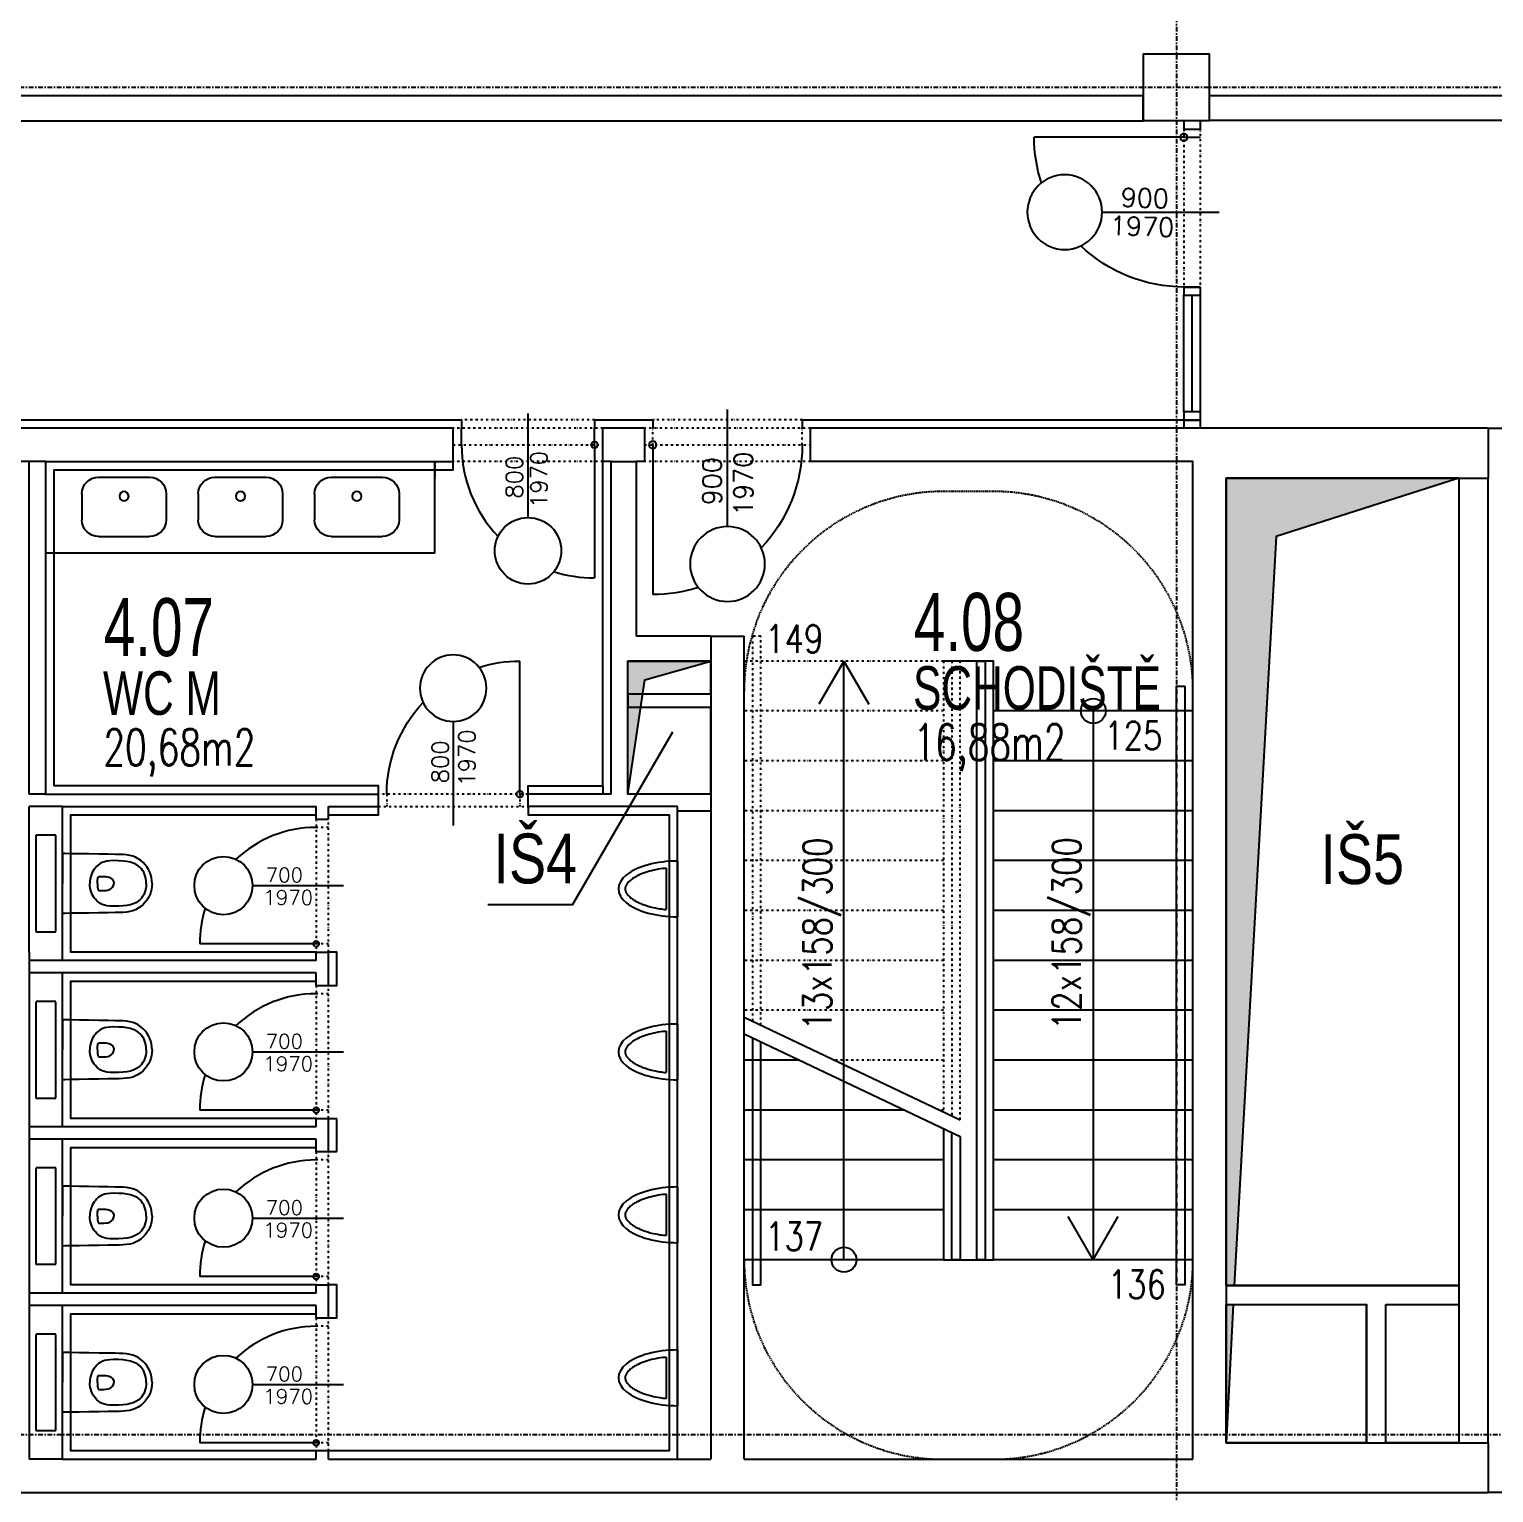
# Model space of a CAD drawing. Header units: millimetres. Extents: x -3035503 to 19821, y 792 to 235380.
# Drawn here: x -2924005 to -2915196, y 187335 to 196135 of the extents above; entities that cross this region are included whole.
import ezdxf

# ---------------------------------------------------------------- set-up
doc = ezdxf.new("R2010")
doc.units = ezdxf.units.MM
for name, pattern in [('4np_fit_out$0$HIDDEN', [0.375, 0.25, -0.125]), ('4np_fit_out$0$ČÁRKOVANÁ', [19.05, 12.7, -6.35]), ('DA2', [0.45, 0.3, -0.15]), ('DD4', [0.8, 0.4, -0.2, 0, -0.2]), ('DIVIDE', [31.75, 12.7, -6.35, 0, -6.35, 0, -6.35])]:
    doc.linetypes.add(name, pattern=pattern)
for name, color, linetype in [('ARCH_E-04-CO', 252, 'Continuous'), ('ARCH_F-02-CO', 251, 'Continuous'), ('ARCH_F-04-CO', 3, 'Continuous'), ('ARCH_F-06-CO', 2, 'Continuous'), ('ARCH_F-08-CO', 252, 'Continuous'), ('ARCH_O-02-CO', 251, 'Continuous'), ('ARCH_O-06-CO', 8, 'DD4'), ('ARCH_S-02-CO', 251, 'Continuous'), ('ARCH_T-02-CO', 252, 'Continuous'), ('ARCH_Z-02-CO', 252, 'Continuous'), ('ARCH_Z-02-DA', 252, 'DA2'), ('ARCH_Z-02-DI', 252, 'DIVIDE'), ('ARCH_Z-06-CO', 252, 'Continuous'), ('ARCH_Z-08-CO', 252, 'Continuous'), ('E-04-CO', 3, 'Continuous'), ('Z-02-CO', 252, 'Continuous')]:
    doc.layers.add(name, color=color, linetype=linetype)
doc.styles.add('4np_fit_out$0$STANDARD', font='romans.shx', dxfattribs={"width": 0.8})
doc.styles.add('Arial', font='arial.ttf', dxfattribs={"height": 220})
doc.styles.add('SIMPLEX', font='simplex.shx')

# ---------------------------------------------------------------- blocks, each defined once
blk = doc.blocks.new('4np_fit_out$0$WC')
at = {"linetype": '4np_fit_out$0$HIDDEN'}
for p, q in [((-109417.6, 504329.8), (-109417.6, 504909.8)), ((-109417.6, 504909.8), (-109297.5, 504909.8)), ((-109297.5, 504909.8), (-109297.6, 504329.8)), ((-109297.6, 504329.8), (-109417.6, 504329.8))]:
    blk.add_line(p, q, dxfattribs=at)
for points in [[(-108916.5, 504794.2), (-108948.4, 504794.9), (-109257.6, 504799.8), (-109257.6, 504799.8)], [(-109257.6, 504799.8), (-109257.6, 504799.8), (-109257.6, 504619.8), (-109257.6, 504619.8)], [(-108771.9, 504745.4), (-108811.9, 504783.6), (-108852.5, 504792.9), (-108916.5, 504794.2)], [(-109060, 504714.1), (-109078.6, 504692.7), (-109093.6, 504659.3), (-109093.6, 504619.8)], [(-108754.6, 504619.8), (-108754.6, 504661.7), (-108767.7, 504695.4), (-108791.2, 504716.7)], [(-108719.2, 504619.8), (-108719.2, 504666.4), (-108739.3, 504714.2), (-108771.9, 504745.4)], [(-109257.6, 504439.8), (-109257.6, 504439.8), (-109257.6, 504619.8), (-109257.6, 504619.8)], [(-109060, 504525.5), (-109078.6, 504546.9), (-109093.6, 504580.3), (-109093.6, 504619.8)], [(-109047.9, 504619.8), (-109047.9, 504638.9), (-109046.8, 504649.1), (-109044.6, 504656.5)], [(-109047.9, 504619.8), (-109047.9, 504600.7), (-109046.8, 504590.5), (-109044.6, 504583.1)], [(-108951.1, 504632.4), (-108949.7, 504628.7), (-108949, 504624.5), (-108949, 504619.8)], [(-108951.1, 504607.2), (-108949.7, 504610.9), (-108949, 504615.1), (-108949, 504619.8)], [(-108754.6, 504619.8), (-108754.6, 504577.9), (-108767.7, 504544.3), (-108791.2, 504522.9)], [(-108719.2, 504619.8), (-108719.2, 504573.2), (-108739.3, 504525.4), (-108771.9, 504494.2)], [(-108771.9, 504494.2), (-108811.9, 504456), (-108852.5, 504446.7), (-108916.5, 504445.4)], [(-108916.5, 504445.4), (-108948.5, 504444.7), (-109257.6, 504439.8), (-109257.6, 504439.8)]]:
    blk.add_open_spline(points, degree=3)
for points in [[(-108791.2, 504716.7), (-108823, 504745.5), (-108861.9, 504757.1), (-108951.6, 504757.1), (-109011.4, 504757.1), (-109035.6, 504742.2), (-109060, 504714.1)], [(-109044.6, 504656.5), (-109043.7, 504659.6), (-109041.4, 504662.2), (-109037.7, 504662.2), (-108998.9, 504662.2), (-108963.9, 504664.5), (-108951.1, 504632.4)], [(-109044.6, 504583.1), (-109043.7, 504580), (-109041.4, 504577.4), (-109037.7, 504577.4), (-108998.9, 504577.4), (-108963.9, 504575.1), (-108951.1, 504607.2)], [(-108791.2, 504522.9), (-108823, 504494), (-108861.9, 504482.5), (-108951.6, 504482.5), (-109011.4, 504482.5), (-109035.6, 504497.4), (-109060, 504525.5)]]:
    blk.add_open_spline(points, degree=3, knots=[1, 1, 1, 1, 2, 2, 2, 3, 3, 3, 3])
blk = doc.blocks.new('4np_fit_out$0$urinal')
at = {"linetype": 'Continuous', "ltscale": 1000}
for p, q in [((-70, 124.1), (-70, -124)), ((0, 167.5), (0, -167.5))]:
    blk.add_line(p, q, dxfattribs=at)
for start_param in [4.712389, 7.853587]:
    blk.add_ellipse((0, 0), major_axis=(-356, 0.1), ratio=0.470506, start_param=start_param, end_param=7.853982, dxfattribs=at)
blk.add_open_spline([(-70, 124.1), (-76.1, 123.4), (-82.2, 122.7), (-107.4, 119.5), (-125.9, 116.3), (-161.3, 108.4), (-178.2, 103.8), (-209.5, 93.3), (-224, 87.4), (-244.8, 77.4), (-252.1, 73.5), (-264.3, 66.3), (-269.5, 62.9), (-278, 56.8), (-281.6, 54), (-288.7, 48.1), (-292.2, 44.8), (-298.3, 38.5), (-301, 35.3), (-305.2, 29.8), (-306.9, 27.3), (-309.7, 22.6), (-310.9, 20.4), (-312.9, 15.8), (-313.7, 13.6), (-314.8, 9.9), (-315.2, 8.3), (-315.6, 5.6), (-315.8, 4.5), (-316, 2.1), (-316, 1), (-316, -1.2), (-315.9, -2.2), (-315.8, -4.3), (-315.6, -5.3), (-315.2, -8.1), (-314.8, -9.8), (-313.7, -13.4), (-313.1, -15.2), (-311.4, -19.3), (-310.3, -21.5), (-307.6, -26.1), (-306.1, -28.5), (-302.5, -33.4), (-300.4, -35.9), (-295.9, -41), (-293.3, -43.6), (-285.9, -50.5), (-280.5, -54.9), (-269.4, -62.9), (-264, -66.4), (-252.2, -73.4), (-245.9, -76.8), (-231.4, -83.9), (-223.2, -87.5), (-205.7, -94.4), (-196.5, -97.7), (-177.2, -103.8), (-167.2, -106.6), (-141, -113.2), (-124.4, -116.5), (-95.1, -121.2), (-82.6, -122.8), (-70, -124)], degree=3, knots=[0, 0, 0, 0, 0.020575, 0.020575, 0.085542, 0.085542, 0.15051, 0.15051, 0.215477, 0.215477, 0.254229, 0.254229, 0.286542, 0.286542, 0.312404, 0.312404, 0.343108, 0.343108, 0.373813, 0.373813, 0.398919, 0.398919, 0.424025, 0.424025, 0.450741, 0.450741, 0.470234, 0.470234, 0.485591, 0.485591, 0.500949, 0.500949, 0.514672, 0.514672, 0.528394, 0.528394, 0.550423, 0.550423, 0.572452, 0.572452, 0.59727, 0.59727, 0.622088, 0.622088, 0.646906, 0.646906, 0.671724, 0.671724, 0.71312, 0.71312, 0.74707, 0.74707, 0.78102, 0.78102, 0.82008, 0.82008, 0.859141, 0.859141, 0.898201, 0.898201, 0.957729, 0.957729, 1, 1, 1, 1], dxfattribs=at)
blk = doc.blocks.new('dp_l')
blk.add_line((-546, 500), (236.9, 500))
for centre, radius in [((-796, 500), 250), ((0, 0), 25)]:
    blk.add_circle(centre, radius)
for start, end in [(90, 133.48608), (162.24636, 180)]:
    blk.add_arc((0, 0), 1000, start, end)
at = {"layer": 'ARCH_E-04-CO'}
blk.add_line((0, 0), (-1000, 0), dxfattribs=at)
blk = doc.blocks.new('MIST1')
at = {"style": 'Arial'}
blk.add_attdef('CISLO', (-0.309, 0), '', height=4, dxfattribs=at)
at = {"layer": 'ARCH_F-02-CO', "style": 'SIMPLEX'}
blk.add_attdef('PODLAHA', (0, -12.5), '', height=2.5, dxfattribs=at)
at = {"layer": 'ARCH_F-04-CO', "style": 'SIMPLEX'}
blk.add_attdef('PLOCHA', (0, -8.5), '', height=2.5, dxfattribs=at)
at = {"layer": 'ARCH_F-06-CO', "style": 'Arial'}
blk.add_attdef('MIST', (-0.309, -4.5), '', height=3, dxfattribs=at)
blk = doc.blocks.new('4np_fit_out$0$sink rectang')
for p, q in [((-154, 356), (154, 356)), ((-254, 100), (-254, 256)), ((254, 100), (254, 256)), ((-154, 0), (154, 0))]:
    blk.add_line(p, q)
blk.add_circle((0, 114), 27.8)
for centre, start, end in [((-154, 256), 90, 180), ((154, 256), 0, 90), ((-154, 100), 180, 270), ((154, 100), 270, 0)]:
    blk.add_arc(centre, 100, start, end)

msp = doc.modelspace()

# ---------------------------------------------------------------- hatches: boundary and pattern name
at = {"layer": 'ARCH_F-02-CO'}
h = msp.add_hatch(color=256, dxfattribs=at)
h.dxf.hatch_style = 1
h.paths.add_polyline_path([(-2916804.7, 188580.8), (-2916757.1, 188580.8), (-2916504.7, 193085.8), (-2915404.7, 193435.8), (-2916804.7, 193435.8)])
h.paths.add_polyline_path([(-2916763.5, 188465.8), (-2916804.7, 188465.8), (-2916804.7, 187635.8)])
h = msp.add_hatch(color=256, dxfattribs=at)
h.dxf.hatch_style = 1
h.paths.add_polyline_path([(-2919904.7, 192335.8), (-2920404.7, 192335.8), (-2920404.7, 191535.8), (-2920302.1, 192222.5)])

# ---------------------------------------------------------------- linework, layer by layer
for points in [[(-2916804.7, 193435.8), (-2915404.7, 193435.8), (-2915404.7, 188580.8), (-2916804.7, 188580.8)], [(-2916804.7, 188465.8), (-2915960.2, 188465.8), (-2915960.2, 187635.8), (-2916804.7, 187635.8)], [(-2915845.2, 188465.8), (-2915404.7, 188465.8), (-2915404.7, 187635.8), (-2915845.2, 187635.8)]]:
    msp.add_lwpolyline(points, close=True, dxfattribs=at)
for points in [[(-2915404.7, 193435.8), (-2916504.7, 193085.8), (-2916757.1, 188580.8)], [(-2920404.7, 191535.8), (-2920302.1, 192222.5), (-2919904.7, 192335.8)], [(-2919904.7, 192055.8), (-2919904.7, 191535.8), (-2920404.7, 191535.8), (-2920404.7, 192335.8), (-2919904.7, 192335.8), (-2919904.7, 192135.8)], [(-2916763.5, 188465.8), (-2916804.7, 187635.8)]]:
    msp.add_lwpolyline(points, dxfattribs=at)
at = {"layer": 'ARCH_O-02-CO'}
for points in [[(-2927554.7, 193785.8), (-2921404.7, 193785.8)], [(-2920604.7, 193785.8), (-2920254.7, 193785.8)], [(-2920604.7, 193785.8), (-2920604.7, 193735.8)], [(-2920254.7, 193785.8), (-2920254.7, 193735.8)], [(-2919354.7, 193785.8), (-2917059.7, 193785.8)], [(-2919354.7, 193785.8), (-2919354.7, 193735.8)], [(-2921904.7, 191535.8), (-2921904.7, 191585.8), (-2923855.9, 191585.8), (-2923855.9, 193485.8), (-2921454.7, 193485.8), (-2921454.7, 193535.8)], [(-2921004.7, 191535.8), (-2921004.7, 191585.8), (-2920554.7, 191585.8), (-2920554.7, 193535.8)], [(-2921004.7, 191460.8), (-2921004.7, 191410.8), (-2920154.7, 191410.8), (-2920154.7, 187585.8), (-2922204.7, 187585.8)], [(-2922204.7, 191410.8), (-2921904.7, 191410.8), (-2921904.7, 191460.8)], [(-2922279.7, 190585.8), (-2923754.7, 190585.8), (-2923754.7, 191410.8), (-2922279.7, 191410.8)], [(-2922204.7, 190385.8), (-2922154.7, 190385.8), (-2922154.7, 190585.8), (-2922204.7, 190585.8)], [(-2922279.7, 189585.8), (-2923754.7, 189585.8), (-2923754.7, 190410.8), (-2922279.7, 190410.8)], [(-2922154.7, 189385.8), (-2922154.7, 189585.8)], [(-2922279.7, 188585.8), (-2923754.7, 188585.8), (-2923754.7, 189410.8), (-2922279.7, 189410.8)], [(-2922204.7, 188385.8), (-2922154.7, 188385.8), (-2922154.7, 188585.8), (-2922204.7, 188585.8)], [(-2922279.7, 187585.8), (-2923754.7, 187585.8), (-2923754.7, 188410.8), (-2922279.7, 188410.8)]]:
    msp.add_lwpolyline(points, dxfattribs=at)
at = {"layer": 'ARCH_O-02-CO', "linetype": 'DIVIDE'}
for points in [[(-2920604.7, 193785.8), (-2921404.7, 193785.8)], [(-2919354.7, 193785.8), (-2920254.7, 193785.8)]]:
    msp.add_lwpolyline(points, dxfattribs=at)
at = {"layer": 'ARCH_O-06-CO', "linetype": 'DD4', "ltscale": 70}
for p, q in [((-2980444.6, 195785.8), (-2885768.6, 195785.8)), ((-2980444.6, 187685.8), (-2885768.5, 187685.8))]:
    msp.add_line(p, q, dxfattribs=at)
msp.add_lwpolyline([(-2917104.8, 213652.3), (-2917104.8, 174539.3)], dxfattribs=at)
at = {"layer": 'ARCH_S-02-CO', "color": 251}
for q in [(-2921564.7, 193535.8), (-2923904.7, 192985.1)]:
    msp.add_line((-2921564.7, 192985.1), q, dxfattribs=at)
at = {"layer": 'ARCH_T-02-CO'}
for q in [(-2920132.8, 191911.1), (-2921246.3, 190869.4)]:
    msp.add_line((-2920738.1, 190869.4), q, dxfattribs=at)
at = {"layer": 'ARCH_Z-02-CO'}
for p, q in [((-2917059.8, 195485.1), (-2916959.8, 195485.1)), ((-2917059.8, 194585.1), (-2916959.8, 194585.1)), ((-2921404.7, 193635.8), (-2921404.7, 193735.8)), ((-2920604.7, 193635.8), (-2920604.7, 193735.8)), ((-2919104.7, 192335.8), (-2919254.7, 192076)), ((-2919104.7, 188735.8), (-2919104.7, 192335.8)), ((-2919104.7, 192335.8), (-2918954.7, 192076)), ((-2919904.7, 192135.8), (-2919904.7, 192055.8)), ((-2917604.7, 192035.8), (-2917604.7, 188735.8)), ((-2917604.7, 188735.8), (-2917754.7, 188995.6)), ((-2917604.7, 188735.8), (-2917454.7, 188995.6))]:
    msp.add_line(p, q, dxfattribs=at)
at = {"layer": 'ARCH_Z-02-CO', "ltscale": 10}
for p, q in [((-2923904.7, 193535.8), (-2924154.7, 193535.8)), ((-2924004.7, 191535.8), (-2924004.7, 193535.8)), ((-2920504.7, 193535.8), (-2920354.7, 193535.8)), ((-2915229.7, 187635.8), (-2915229.7, 193435.8)), ((-2923904.7, 191535.8), (-2924004.7, 191535.8)), ((-2916804.7, 188580.8), (-2916804.7, 188465.8))]:
    msp.add_line(p, q, dxfattribs=at)
at = {"layer": 'ARCH_Z-02-CO', "color": 251, "linetype": '4np_fit_out$0$ČÁRKOVANÁ'}
msp.add_line((-2921564.7, 193535.8), (-2921564.7, 193435.8), dxfattribs=at)
at = {"layer": 'ARCH_Z-02-CO', "color": 251}
for p, q in [((-2920404.7, 192135.8), (-2920404.7, 192055.8)), ((-2915404.7, 188580.8), (-2915404.7, 188465.8)), ((-2915960.2, 187635.8), (-2915845.2, 187635.8))]:
    msp.add_line(p, q, dxfattribs=at)
at = {"layer": 'ARCH_Z-02-CO'}
for points in [[(-2916959.8, 195585.1), (-2917059.8, 195585.1), (-2917059.8, 195535.1), (-2916959.8, 195535.1)], [(-2916959.8, 194585.1), (-2917059.8, 194585.1), (-2917059.8, 194535.1), (-2916959.8, 194535.1)], [(-2916959.8, 193835.1), (-2917059.8, 193835.1), (-2917059.8, 193785.1), (-2916959.8, 193785.1)], [(-2918304.7, 188735.8), (-2918304.7, 192335.8), (-2918254.7, 192335.8), (-2918254.7, 188735.8)]]:
    msp.add_lwpolyline(points, close=True, dxfattribs=at)
for points in [[(-2917059.8, 193835.1), (-2917059.8, 194535.1)], [(-2917009.8, 193835.1), (-2917009.8, 194535.1)], [(-2916959.8, 193835.1), (-2916959.8, 194535.1)], [(-2916959.8, 193735.8), (-2916959.8, 193785.1), (-2917059.8, 193785.1), (-2917059.8, 193735.8)], [(-2919904.7, 192485.8), (-2919904.7, 192335.8)], [(-2917054.7, 192185.8), (-2917054.7, 188585.8), (-2917104.7, 188585.8), (-2917104.7, 192185.8), (-2917054.7, 192185.8)], [(-2919654.7, 190071.4), (-2919654.7, 188585.8), (-2919604.7, 188585.8), (-2919604.7, 190047.6)], [(-2918404.7, 189477.6), (-2918404.7, 188735.8), (-2918454.7, 188735.8), (-2918454.7, 189501.4)]]:
    msp.add_lwpolyline(points, dxfattribs=at)
at = {"layer": 'ARCH_Z-02-CO', "color": 251}
msp.add_lwpolyline([(-2921404.7, 193785.8), (-2921404.7, 193735.8)], dxfattribs=at)
at = {"layer": 'ARCH_Z-02-CO', "ltscale": 10}
for points in [[(-2915229.7, 193735.8), (-2915229.7, 193435.8)], [(-2915404.7, 193435.8), (-2915229.7, 193435.8)], [(-2918504.7, 189525.1), (-2918504.7, 188735.8), (-2918204.7, 188735.8), (-2918204.7, 192335.8), (-2918504.7, 192335.8), (-2918504.7, 192335.8)], [(-2917004.7, 192035.8), (-2918204.7, 192035.8)], [(-2917004.7, 191735.8), (-2918204.7, 191735.8)], [(-2919904.7, 191535.8), (-2919904.7, 187535.8)], [(-2924004.7, 190585.8), (-2924004.7, 191460.8)], [(-2923804.7, 191460.8), (-2924004.7, 191460.8)], [(-2920104.7, 191435.8), (-2919904.7, 191435.8)], [(-2917004.7, 191435.8), (-2918204.7, 191435.8)], [(-2917004.7, 191135.8), (-2918204.7, 191135.8)], [(-2917004.7, 190835.8), (-2918204.7, 190835.8)], [(-2924004.7, 190585.8), (-2924004.7, 187535.8)], [(-2923804.7, 190535.8), (-2924004.7, 190535.8)], [(-2923804.7, 190460.8), (-2924004.7, 190460.8)], [(-2917004.7, 190535.8), (-2918204.7, 190535.8)], [(-2917004.7, 190235.8), (-2918204.7, 190235.8)], [(-2919369.3, 189935.8), (-2919704.7, 189935.8)], [(-2917004.7, 189935.8), (-2918204.7, 189935.8)], [(-2918737.8, 189635.8), (-2919704.7, 189635.8)], [(-2917004.7, 189635.8), (-2918204.7, 189635.8)], [(-2923804.7, 189535.8), (-2924004.7, 189535.8)], [(-2923804.7, 189460.8), (-2924004.7, 189460.8)], [(-2918504.7, 189335.8), (-2919704.7, 189335.8)], [(-2917004.7, 189335.8), (-2918204.7, 189335.8)], [(-2918504.7, 189035.8), (-2919704.7, 189035.8)], [(-2917004.7, 189035.8), (-2918204.7, 189035.8)], [(-2918504.7, 188735.8), (-2919704.7, 188735.8)], [(-2917004.7, 188735.8), (-2918204.7, 188735.8)], [(-2923804.7, 188535.8), (-2924004.7, 188535.8)], [(-2923804.7, 188460.8), (-2924004.7, 188460.8)], [(-2915404.7, 187635.8), (-2915229.7, 187635.8)], [(-2915229.7, 187635.8), (-2915229.7, 187335.8)], [(-2923804.7, 187535.8), (-2924004.7, 187535.8)], [(-2920104.7, 187535.8), (-2919904.7, 187535.8)]]:
    msp.add_lwpolyline(points, dxfattribs=at)
at = {"layer": 'ARCH_Z-02-CO'}
for centre in [(-2917604.7, 192035.8), (-2919104.7, 188735.8)]:
    msp.add_circle(centre, 75, dxfattribs=at)
at = {"layer": 'ARCH_Z-02-DA', "color": 251, "ltscale": 25}
msp.add_lwpolyline([(-2917004.7, 192155.8, 0.414214), (-2918204.7, 193355.8), (-2918504.7, 193355.8, 0.414214), (-2919704.7, 192155.8)], format="xyb", dxfattribs=at)
for centre, start, end in [((-2918504.7, 188735.8), 180, 270), ((-2918204.7, 188735.8), 270, 0)]:
    msp.add_arc(centre, 1200, start, end, dxfattribs=at)
at = {"layer": 'ARCH_Z-02-DI'}
for p, q in [((-2917059.8, 195535.1), (-2917059.8, 194535.1)), ((-2916959.8, 194535.1), (-2916959.8, 195535.1)), ((-2920554.7, 193735.8), (-2921454.7, 193735.8)), ((-2919304.7, 193735.8), (-2920304.7, 193735.8)), ((-2920254.7, 193635.8), (-2920254.7, 193735.8)), ((-2919354.7, 193635.8), (-2919354.7, 193735.8)), ((-2921454.7, 193635.8), (-2920554.7, 193635.8)), ((-2920304.7, 193635.8), (-2919304.7, 193635.8)), ((-2920554.7, 193535.8), (-2921454.7, 193535.8)), ((-2919304.7, 193535.8), (-2920304.7, 193535.8)), ((-2918504.7, 192335.8), (-2918504.7, 189625.1)), ((-2921004.7, 191535.8), (-2921904.7, 191535.8)), ((-2921854.7, 191535.8), (-2921854.7, 191460.8)), ((-2921054.7, 191535.8), (-2921054.7, 191460.8)), ((-2921904.7, 191460.8), (-2921004.7, 191460.8)), ((-2922279.7, 191385.8), (-2922279.7, 190585.8)), ((-2922204.7, 191335.8), (-2922279.7, 191335.8)), ((-2922204.7, 190585.8), (-2922204.7, 191385.8)), ((-2922204.7, 190635.8), (-2922279.7, 190635.8)), ((-2922279.7, 190385.8), (-2922279.7, 189585.8)), ((-2922204.7, 189585.8), (-2922204.7, 190385.8)), ((-2922204.7, 190335.8), (-2922279.7, 190335.8)), ((-2922204.7, 189635.8), (-2922279.7, 189635.8)), ((-2922279.7, 189385.8), (-2922279.7, 188585.8)), ((-2922204.7, 189335.8), (-2922279.7, 189335.8)), ((-2922204.7, 188585.8), (-2922204.7, 189385.8)), ((-2922204.7, 188635.8), (-2922279.7, 188635.8)), ((-2922279.7, 188385.8), (-2922279.7, 187585.8)), ((-2922204.7, 188335.8), (-2922279.7, 188335.8)), ((-2922204.7, 187585.8), (-2922204.7, 188385.8)), ((-2922204.7, 187635.8), (-2922279.7, 187635.8))]:
    msp.add_line(p, q, dxfattribs=at)
for points in [[(-2919604.7, 190147.6), (-2919604.7, 192485.8), (-2919654.7, 192485.8), (-2919654.7, 190171.4)], [(-2918504.7, 192335.8), (-2919704.7, 192335.8)], [(-2918404.7, 189577.6), (-2918404.7, 192335.8), (-2918454.7, 192335.8), (-2918454.7, 189601.4)], [(-2918504.7, 192035.8), (-2919704.7, 192035.8)], [(-2918504.7, 191735.8), (-2919704.7, 191735.8)], [(-2918504.7, 191435.8), (-2919704.7, 191435.8)], [(-2918504.7, 191135.8), (-2919704.7, 191135.8)], [(-2918504.7, 190835.8), (-2919704.7, 190835.8)], [(-2918504.7, 190535.8), (-2919704.7, 190535.8)], [(-2918504.7, 190235.8), (-2919704.7, 190235.8)], [(-2918504.7, 189935.8), (-2919158.8, 189935.8)], [(-2918504.7, 189635.8), (-2918527.2, 189635.8)]]:
    msp.add_lwpolyline(points, dxfattribs=at)
at = {"layer": 'ARCH_Z-06-CO'}
for p, q in [((-2916904.8, 195735.7), (-2911918.8, 195735.7)), ((-2916904.8, 195585.9), (-2916904.8, 195735.7)), ((-2911814.2, 195585.7), (-2916904.8, 195585.9)), ((-2921454.7, 193735.8), (-2927504.7, 193735.8)), ((-2921454.7, 193535.8), (-2921454.7, 193735.8)), ((-2920554.7, 193535.8), (-2920554.7, 193735.8)), ((-2920304.7, 193735.8), (-2920304.7, 193535.8)), ((-2923904.7, 193535.8), (-2921454.7, 193535.8)), ((-2923904.7, 191535.8), (-2923904.7, 193535.8)), ((-2920504.7, 193535.8), (-2920554.7, 193535.8)), ((-2920504.7, 191535.8), (-2920504.7, 193535.8)), ((-2920304.7, 193535.8), (-2920354.7, 193535.8)), ((-2920354.7, 193535.8), (-2920354.7, 192485.8)), ((-2915404.7, 193435.8), (-2915404.7, 188580.8)), ((-2919904.7, 192485.8), (-2920354.7, 192485.8)), ((-2919704.7, 187535.8), (-2919704.7, 192485.8)), ((-2919904.7, 192335.8), (-2920404.7, 192335.8)), ((-2920404.7, 192135.8), (-2920404.7, 192335.8)), ((-2919904.7, 192135.8), (-2919904.7, 192335.8)), ((-2919904.7, 192135.8), (-2920404.7, 192135.8)), ((-2920404.7, 191535.8), (-2920404.7, 192055.8)), ((-2919904.7, 192055.8), (-2920404.7, 192055.8)), ((-2919904.7, 191535.8), (-2919904.7, 192055.8)), ((-2923904.7, 191535.8), (-2921904.7, 191535.8)), ((-2921904.7, 191460.8), (-2921904.7, 191535.8)), ((-2920554.7, 191585.8), (-2920554.7, 191535.8)), ((-2919904.7, 191535.8), (-2920404.7, 191535.8)), ((-2923804.7, 190535.8), (-2923804.7, 191460.8)), ((-2922204.7, 191385.8), (-2922204.7, 191460.8)), ((-2922204.7, 191460.8), (-2921904.7, 191460.8)), ((-2920104.7, 187535.8), (-2920104.7, 191460.8)), ((-2922279.7, 190535.8), (-2922279.7, 190585.8)), ((-2922204.7, 190385.8), (-2922204.7, 190585.8)), ((-2922279.7, 190535.8), (-2923804.7, 190535.8)), ((-2922279.7, 190460.8), (-2923804.7, 190460.8)), ((-2923804.7, 189535.8), (-2923804.7, 190460.8)), ((-2922279.7, 190385.8), (-2922279.7, 190460.8)), ((-2922279.7, 189535.8), (-2922279.7, 189585.8)), ((-2922204.7, 189385.8), (-2922204.7, 189585.8)), ((-2922204.6, 189585.8), (-2922154.7, 189585.8)), ((-2922279.7, 189535.8), (-2923804.7, 189535.8)), ((-2922279.7, 189460.8), (-2923804.7, 189460.8)), ((-2923804.7, 188535.8), (-2923804.7, 189460.8)), ((-2922279.7, 189385.8), (-2922279.7, 189460.8)), ((-2922204.7, 189385.8), (-2922154.7, 189385.8)), ((-2922279.7, 188535.8), (-2923804.7, 188535.8)), ((-2922279.7, 188535.8), (-2922279.7, 188585.8)), ((-2922204.7, 188385.8), (-2922204.7, 188585.8)), ((-2916804.7, 188580.8), (-2915404.7, 188580.8)), ((-2922279.7, 188460.8), (-2923804.7, 188460.8)), ((-2923804.7, 187535.8), (-2923804.7, 188460.8)), ((-2922279.7, 188385.8), (-2922279.7, 188460.8)), ((-2916804.7, 188465.8), (-2915960.2, 188465.8)), ((-2915960.2, 187635.8), (-2915960.2, 188465.8)), ((-2915845.2, 188465.8), (-2915404.7, 188465.8)), ((-2915845.2, 187635.8), (-2915845.2, 188465.8)), ((-2915404.7, 188465.8), (-2915404.7, 187635.8)), ((-2916804.7, 187635.8), (-2915960.2, 187635.8)), ((-2915845.2, 187635.8), (-2915404.7, 187635.8)), ((-2922279.7, 187535.8), (-2922279.7, 187585.8)), ((-2922204.7, 187535.8), (-2922204.7, 187585.8)), ((-2923804.7, 187535.8), (-2922279.7, 187535.8)), ((-2922204.7, 187535.8), (-2920104.7, 187535.8)), ((-2919704.7, 187535.8), (-2917004.7, 187535.8)), ((-2927504.7, 187335.8), (-2915229.7, 187335.8)), ((-2915129.7, 187335.8), (-2915229.7, 187335.8))]:
    msp.add_line(p, q, dxfattribs=at)
msp.add_lwpolyline([(-2925004.8, 195735.1), (-2925004.8, 195585.1), (-2917304.8, 195585.1), (-2917304.8, 195735.1)], close=True, dxfattribs=at)
for points in [[(-2925004.8, 195585), (-2917304.8, 195585)], [(-2920304.7, 193735.8), (-2920554.7, 193735.8)], [(-2917004.7, 187535.8), (-2917004.7, 193535.8), (-2919304.7, 193535.8), (-2919304.7, 193735.8)], [(-2915229.7, 193735.8), (-2919304.7, 193735.8)], [(-2915229.7, 193735.8), (-2915129.7, 193735.8), (-2915129.7, 187335.8)], [(-2915404.7, 193435.8), (-2916804.7, 193435.8), (-2916804.7, 188580.8)], [(-2919904.7, 192485.8), (-2919704.7, 192485.8)], [(-2920504.7, 191535.8), (-2921004.7, 191535.8)], [(-2921004.7, 191460.8), (-2921004.7, 191535.8)], [(-2923804.7, 191460.8), (-2922279.7, 191460.8)], [(-2922279.7, 191385.8), (-2922279.7, 191460.8)], [(-2920104.7, 191460.8), (-2921004.7, 191460.8)], [(-2922279.7, 191385.8), (-2922204.7, 191385.8)], [(-2922279.7, 190585.8), (-2922204.7, 190585.8)], [(-2922279.7, 190385.8), (-2922204.7, 190385.8)], [(-2922279.7, 189585.8), (-2922204.7, 189585.8)], [(-2922204.6, 189585.8), (-2922204.7, 189585.8)], [(-2922279.7, 189385.8), (-2922204.7, 189385.8)], [(-2922279.7, 188585.8), (-2922204.7, 188585.8)], [(-2916804.7, 188465.8), (-2916804.7, 187635.8)], [(-2922279.7, 188385.8), (-2922204.7, 188385.8)], [(-2922204.7, 187585.8), (-2922279.7, 187585.8)]]:
    msp.add_lwpolyline(points, dxfattribs=at)
at = {"layer": 'ARCH_Z-08-CO'}
msp.add_lwpolyline([(-2916904.8, 195585.8), (-2916904.8, 195985.8), (-2917304.8, 195985.8), (-2917304.8, 195585.8), (-2916904.8, 195585.8)], dxfattribs=at)
at = {"layer": 'ARCH_Z-08-CO', "ltscale": 10}
for points in [[(-2919704.7, 190195.1), (-2918404.7, 189577.6)], [(-2919704.7, 190095.1), (-2918404.7, 189477.6)]]:
    msp.add_lwpolyline(points, dxfattribs=at)

# ---------------------------------------------------------------- block references
at = {"layer": 'ARCH_F-08-CO'}
ref = msp.add_blockref('MIST1', (-2917239.7, 192397), dxfattribs=dict(at, xscale=-104.544, yscale=104.544, zscale=104.544, rotation=359.9999999999997))
ref.add_attrib('CISLO', '4.08', (-2918683.9, 192397), dxfattribs={"layer": '0', "height": 348.48, "rotation": 0.00001, "style": 'Arial', "width": 0.7})
ref.add_attrib('MIST', 'SCHODIŠTĚ', (-2918688.5, 192043.7), dxfattribs={"layer": 'ARCH_F-06-CO', "height": 261.36, "rotation": 0.00001, "style": 'Arial', "width": 0.7})
ref.add_attrib('PLOCHA', '16,88m2', (-2918686.4, 191739.5), dxfattribs={"layer": 'ARCH_F-04-CO', "height": 217.8, "rotation": 0.00001, "style": 'SIMPLEX', "width": 0.7})
ref = msp.add_blockref('MIST1', (-2922112.6, 192365.6), dxfattribs=dict(at, xscale=-104.544, yscale=104.544, zscale=104.544, rotation=359.9999999999997))
ref.add_attrib('CISLO', '4.07', (-2923556.9, 192365.6), dxfattribs={"layer": '0', "height": 348.48, "rotation": 0.00001, "style": 'Arial', "width": 0.7})
ref.add_attrib('MIST', 'WC M', (-2923561.5, 192012.3), dxfattribs={"layer": 'ARCH_F-06-CO', "height": 261.36, "rotation": 0.00001, "style": 'Arial', "width": 0.7})
ref.add_attrib('PLOCHA', '20,68m2', (-2923559.4, 191708.1), dxfattribs={"layer": 'ARCH_F-04-CO', "height": 217.8, "rotation": 0.00001, "style": 'SIMPLEX', "width": 0.7})
at = {"layer": 'ARCH_S-02-CO', "color": 251, "xscale": -1}
for name, p, rotation in [('4np_fit_out$0$sink rectang', (-2923434.7, 193441.1), 180), ('4np_fit_out$0$sink rectang', (-2922734.7, 193441.1), 180), ('4np_fit_out$0$sink rectang', (-2922034.7, 193441.1), 180), ('4np_fit_out$0$WC', (-2814531.8, 695614.8), 179.9982514402123), ('4np_fit_out$0$WC', (-2814531.8, 694614.8), 179.9982514402123), ('4np_fit_out$0$WC', (-2814531.8, 693614.8), 179.9982514402123), ('4np_fit_out$0$WC', (-2814531.8, 692614.8), 179.9982514402123)]:
    msp.add_blockref(name, p, dxfattribs=dict(at, rotation=rotation))
at = {"layer": 'ARCH_S-02-CO', "color": 251, "rotation": 0.009995379619917656}
for p in [(-2920104.7, 190965.8), (-2920104.7, 189985.8), (-2920104.7, 189005.8), (-2920104.7, 188025.8)]:
    msp.add_blockref('4np_fit_out$0$urinal', p, dxfattribs=at)
at = {"layer": 'Z-02-CO'}
ref = msp.add_blockref('dp_l', (-2917059.8, 195485.1), dxfattribs=dict(at, xscale=-0.8999999796637451, yscale=0.8999999796637456, zscale=0.8999999796637455, rotation=180))
ref.add_attrib('H', '900', (-2917440.6, 195068.6), dxfattribs={"layer": 'E-04-CO', "height": 112.5, "rotation": 358.20393, "style": 'SIMPLEX'})
ref.add_attrib('B', '1970', (-2917505.4, 194899.4), dxfattribs={"layer": 'E-04-CO', "height": 112.5, "rotation": 358.20393, "style": 'SIMPLEX'})
ref = msp.add_blockref('dp_l', (-2920604.7, 193635.8), dxfattribs=dict(at, xscale=0.7999999999999997, yscale=0.7999999999999997, zscale=0.7999999999999997, rotation=90.00000001080402))
ref.add_attrib('H', '800', (-2921036.3, 193313), dxfattribs={"layer": 'E-04-CO', "height": 100, "rotation": 90, "style": 'SIMPLEX'})
ref.add_attrib('B', '1970', (-2920889.3, 193256.5), dxfattribs={"layer": 'E-04-CO', "height": 100, "rotation": 90, "style": 'SIMPLEX'})
ref = msp.add_blockref('dp_l', (-2920254.7, 193635.8), dxfattribs=dict(at, xscale=-0.8999999999999998, yscale=0.8999999999999998, zscale=0.8999999999999997, rotation=269.9999999891959))
ref.add_attrib('H', '900', (-2919841.6, 193272.7), dxfattribs={"layer": 'E-04-CO', "height": 112.5, "rotation": 90, "style": 'SIMPLEX'})
ref.add_attrib('B', '1970', (-2919653.2, 193209), dxfattribs={"layer": 'E-04-CO', "height": 112.5, "rotation": 90, "style": 'SIMPLEX'})
ref = msp.add_blockref('dp_l', (-2921054.7, 191535.8), dxfattribs=dict(at, xscale=-0.7999999999999998, yscale=0.7999999999999998, zscale=0.7999999999999997, rotation=89.99999998919586))
ref.add_attrib('H', '800', (-2921482.9, 191601.4), dxfattribs={"layer": 'E-04-CO', "height": 100, "rotation": 90, "style": 'SIMPLEX'})
ref.add_attrib('B', '1970', (-2921322, 191581.8), dxfattribs={"layer": 'E-04-CO', "height": 100, "rotation": 90, "style": 'SIMPLEX'})
ref = msp.add_blockref('dp_l', (-2922279.7, 190635.8), dxfattribs=dict(at, xscale=0.7000000927342317, yscale=0.7000000927342317, zscale=0.7000000927342317))
ref.add_attrib('H', '700', (-2922583, 191005.3), dxfattribs={"layer": 'E-04-CO', "height": 87.5, "style": 'SIMPLEX'})
ref.add_attrib('B', '1970', (-2922597.5, 190870.4), dxfattribs={"layer": 'E-04-CO', "height": 87.5, "style": 'SIMPLEX'})
ref = msp.add_blockref('dp_l', (-2922279.7, 189635.8), dxfattribs=dict(at, xscale=0.7000000927342317, yscale=0.7000000927342317, zscale=0.7000000927342317))
ref.add_attrib('H', '700', (-2922583, 190005.3), dxfattribs={"layer": 'E-04-CO', "height": 87.5, "style": 'SIMPLEX'})
ref.add_attrib('B', '1970', (-2922597.5, 189870.4), dxfattribs={"layer": 'E-04-CO', "height": 87.5, "style": 'SIMPLEX'})
ref = msp.add_blockref('dp_l', (-2922279.7, 188635.8), dxfattribs=dict(at, xscale=0.7000000927342317, yscale=0.7000000927342317, zscale=0.7000000927342317))
ref.add_attrib('H', '700', (-2922583, 189005.3), dxfattribs={"layer": 'E-04-CO', "height": 87.5, "style": 'SIMPLEX'})
ref.add_attrib('B', '1970', (-2922597.5, 188870.4), dxfattribs={"layer": 'E-04-CO', "height": 87.5, "style": 'SIMPLEX'})
ref = msp.add_blockref('dp_l', (-2922279.7, 187635.8), dxfattribs=dict(at, xscale=0.7000000927342317, yscale=0.7000000927342317, zscale=0.7000000927342317))
ref.add_attrib('H', '700', (-2922583, 188005.3), dxfattribs={"layer": 'E-04-CO', "height": 87.5, "style": 'SIMPLEX'})
ref.add_attrib('B', '1970', (-2922597.5, 187870.4), dxfattribs={"layer": 'E-04-CO', "height": 87.5, "style": 'SIMPLEX'})

# ---------------------------------------------------------------- texts
at = {"layer": 'ARCH_T-02-CO', "style": '4np_fit_out$0$STANDARD', "width": 0.8}
for s, p in [('149', (-2919578.6, 192384.5)), ('125', (-2917538.7, 191803.3)), ('137', (-2919578.6, 188791.6)), ('136', (-2917517.5, 188502.8))]:
    msp.add_text(s, height=170, dxfattribs=at).set_placement(p)
for s, p in [('13x158/300', (-2919178.9, 190114.9)), ('12x158/300', (-2917678.9, 190117.2))]:
    msp.add_text(s, height=170, rotation=90.00001, dxfattribs=at).set_placement(p)
at = {"layer": 'ARCH_T-02-CO', "char_height": 300, "attachment_point": 1, "line_spacing_factor": 0.85, "style": 'Arial'}
for s, insert in [('{\\W0.8;IŠ4}', (-2921212.5, 191298.8)), ('{\\W0.8;IŠ5}', (-2916238.3, 191294.9))]:
    msp.add_mtext_dynamic_manual_height_columns(s, width=2008.769, gutter_width=1750, heights=[0], dxfattribs=dict(at, insert=insert))

doc.saveas('drawing.dxf')
